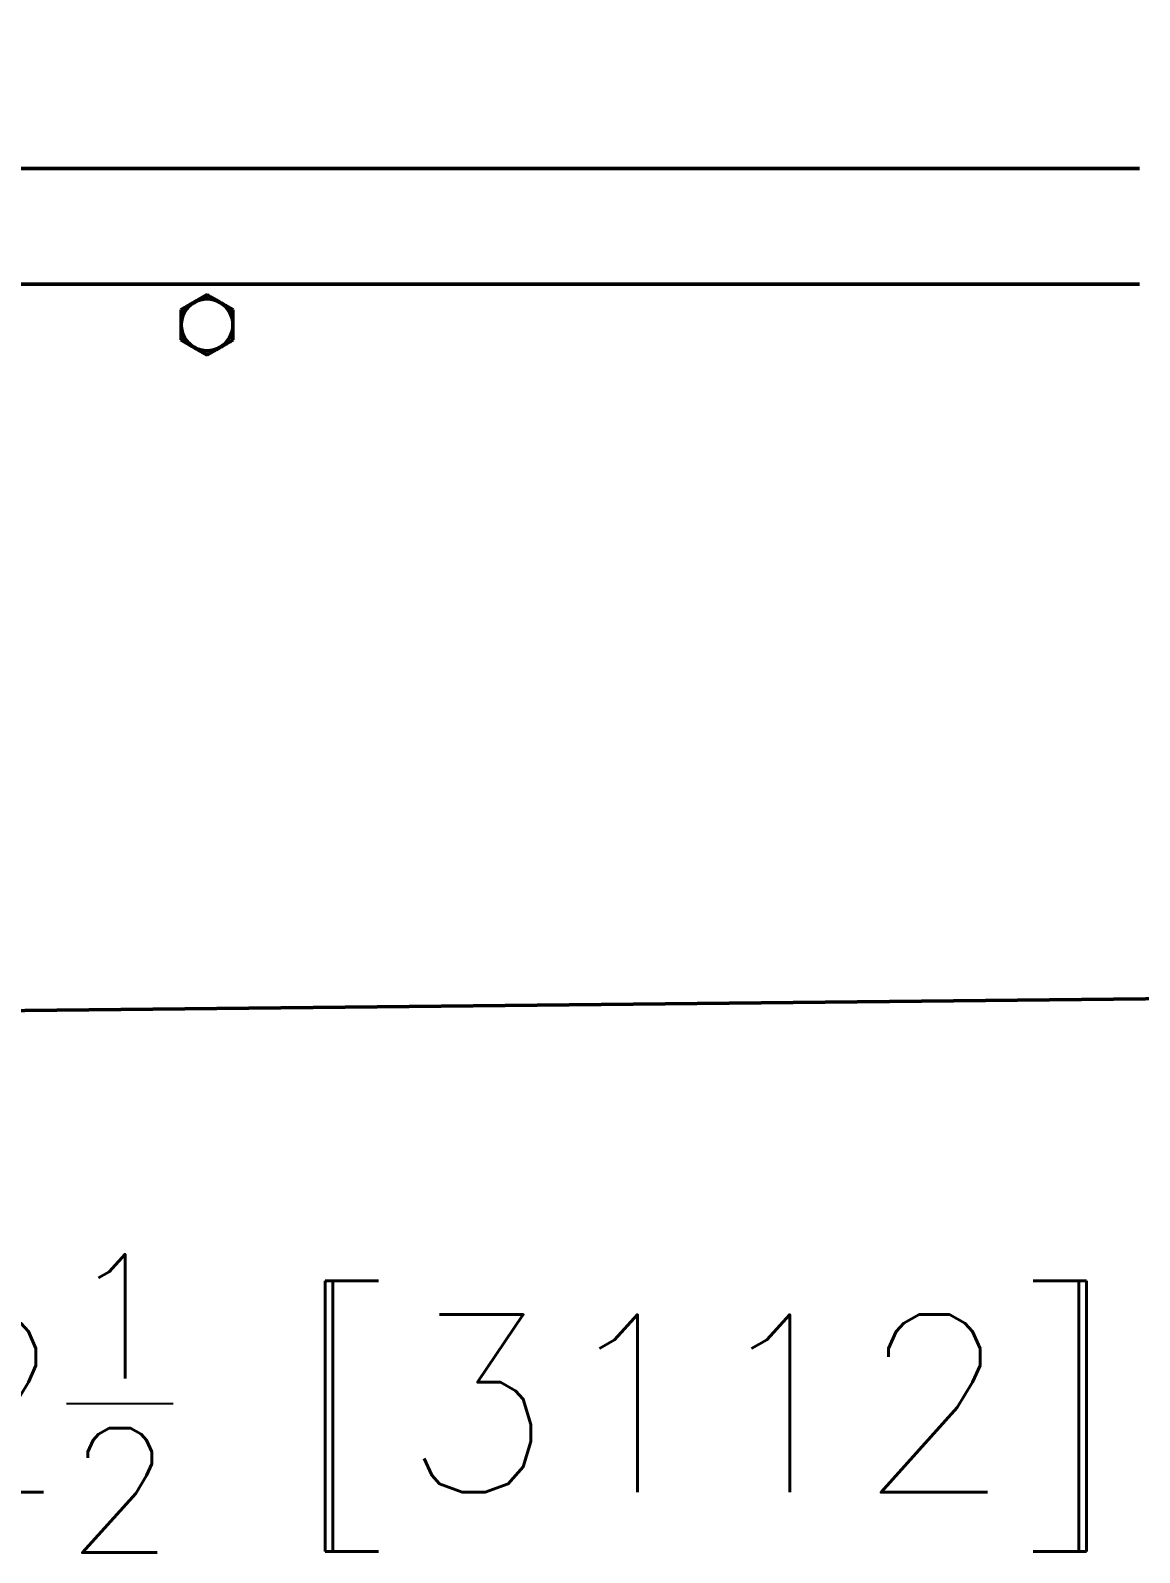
# Model space of a CAD drawing. Header units: inches. Extents: x 6 to 170, y 1 to 50.
# Drawn here: x 97.56 to 106.93, y 3.94 to 16.79 of the extents above; entities that cross this region are included whole.
import ezdxf

# ---------------------------------------------------------------- set-up
doc = ezdxf.new("R2010")
doc.units = ezdxf.units.IN
doc.header["$LTSCALE"] = 8
doc.header["$MEASUREMENT"] = 0
doc.layers.add('Visible (ANSI)', color=7, linetype='Continuous', lineweight=50)
doc.styles.get("Standard").update_dxf_attribs({"font": 'romans.shx'})
doc.dimstyles.get("Standard").update_dxf_attribs({"dimtxt": 1.5, "dimasz": 0.75, "dimexe": 0.5, "dimexo": 0.5, "dimgap": 0.09, "dimtad": 0, "dimtih": 1, "dimtoh": 1, "dimdec": 5, "dimzin": 0, "dimdsep": 46, "dimlunit": 5, "dimtxsty": 'Standard', "dimcen": 0, "dimclrd": 256, "dimclre": 256, "dimclrt": 256, "dimadec": 0, "dimazin": 0, "dimtfac": 0.75, "dimtdec": 5, "dimtofl": 0, "dimtmove": 0, "dimatfit": 3, "dimfxl": 0, "dimtolj": 1, "dimtzin": 0, "dimlwd": -1, "dimlwe": -1, "dimarcsym": 0})

# ---------------------------------------------------------------- blocks, each defined once
blk = doc.blocks.new('*D9')
for p, q in [((44.552, 15.152), (44.552, 25.921)), ((167.052, 17.807), (167.052, 25.921)), ((46.052, 25.421), (97.442, 25.421)), ((165.552, 25.421), (111.567, 25.421))]:
    blk.add_line(p, q)
for points in [[(46.052, 25.671), (46.052, 25.171), (44.552, 25.421)], [(165.552, 25.671), (165.552, 25.171), (167.052, 25.421)]]:
    blk.add_solid(points)
at = {"layer": 'Defpoints', "color": 0}
for p in [(167.052, 25.421), (167.052, 17.307), (44.552, 14.652)]:
    blk.add_point(p, dxfattribs=at)
at = {"insert": (104.504, 25.421), "char_height": 1.5, "attachment_point": 5}
blk.add_mtext('\\A1;122{\\H0.750000x;\\S1/2;} [3111]', dxfattribs=at)

msp = doc.modelspace()

# ---------------------------------------------------------------- linework, layer by layer
at = {"layer": 'Visible (ANSI)'}
for p, q in [((91.552053, 15.628259), (106.927053, 15.628259)), ((106.927053, 14.652259), (91.552053, 14.652259)), ((98.833458, 14.433555), (99.052204, 14.55985)), ((99.052204, 14.55985), (99.052877, 14.55985)), ((98.833458, 14.433555), (98.834131, 14.433555)), ((98.833458, 14.180964), (98.833458, 14.433555)), ((98.833458, 14.180964), (98.834131, 14.180964)), ((99.052204, 14.054668), (98.833458, 14.180964)), ((99.052204, 14.054668), (99.052877, 14.054668)), ((122.802678, 8.780318), (44.552063, 7.965207))]:
    msp.add_line(p, q, dxfattribs=at)
for major_axis, start_param, end_param in [((0, 0.21875), 5.759586532, 6.806784083), ((0, -0.21875), 3.665191429, 4.71238898), ((0, 0.21875), 4.71238898, 5.759586532), ((0, -0.21875), 4.71238898, 5.759586532), ((0, 0.21875), 3.665191429, 4.71238898), ((0, -0.21875), 5.759586532, 6.806784083)]:
    msp.add_ellipse((99.052994, 14.307259), major_axis=major_axis, ratio=0.999981854, start_param=start_param, end_param=end_param, dxfattribs=at)
for points in [[(98.943621, 14.496702), (98.994381, 14.526009), (99.052877, 14.55985)], [(99.052877, 14.55985), (99.111607, 14.526009), (99.162367, 14.496702)], [(98.834131, 14.433555), (98.892861, 14.467395), (98.943621, 14.496702)], [(98.834248, 14.307259), (98.834248, 14.365873), (98.834131, 14.433555)], [(99.162367, 14.496702), (99.213128, 14.467395), (99.271623, 14.433555)], [(99.271623, 14.433555), (99.27174, 14.365873), (99.27174, 14.307259)], [(98.834131, 14.180964), (98.834248, 14.248645), (98.834248, 14.307259)], [(99.27174, 14.307259), (99.27174, 14.248645), (99.271623, 14.180964)], [(98.943621, 14.117816), (98.892861, 14.147123), (98.834131, 14.180964)], [(99.271623, 14.180964), (99.213128, 14.147123), (99.162367, 14.117816)], [(99.052877, 14.054668), (98.994381, 14.088509), (98.943621, 14.117816)], [(99.162367, 14.117816), (99.111607, 14.088509), (99.052877, 14.054668)]]:
    msp.add_rational_spline(points, [1, 1.0379548493, 1], degree=2, dxfattribs=at)

# ---------------------------------------------------------------- texts
at = {"color": 7, "insert": (60.322892, 6.45704), "char_height": 1.5, "attachment_point": 1}
msp.add_mtext_dynamic_manual_height_columns('\\A1;Note: +Actual Channel length is 122{\\H0.7x;\\S1/2;} [3112] to allow for overlap.', width=83.66065048, gutter_width=1, heights=[0], dxfattribs=at)

# ---------------------------------------------------------------- dimensions: what is measured, and where the dimension line sits
at = {"color": 7}
dim = msp.add_linear_dim(base=(167.052053, 25.421078), p1=(44.552063, 14.652259), p2=(167.052053, 17.307259), dimstyle='Standard', override={"dimasz": 1.5, "dimgap": 0.25, "dimtix": 1}, dxfattribs=at)
dim.commit()
dim.dimension.update_dxf_attribs({"geometry": '*D9', "text_midpoint": (104.504032, 25.421078), "dimtype": 160})

doc.saveas('drawing.dxf')
